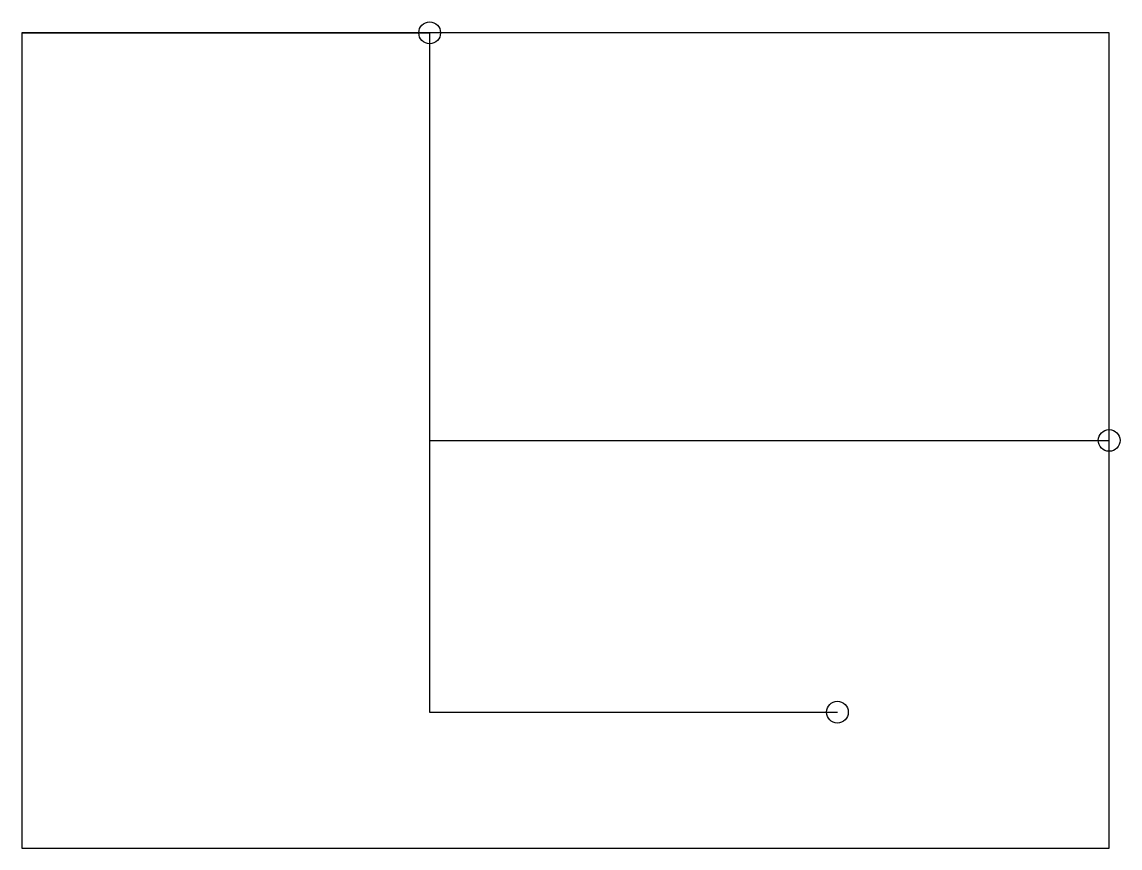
# Model space of a CAD drawing. Header units: metres. Extents: x 0 to 8.08, y 0 to 6.08.
import ezdxf

# ---------------------------------------------------------------- set-up
doc = ezdxf.new("R2010")
doc.units = ezdxf.units.M
for name, color, linetype in [('MUROS', 7, 'Continuous'), ('PLOM-COLADERO', 4, 'Continuous'), ('PLOM-TUBO', 140, 'Continuous')]:
    doc.layers.add(name, color=color, linetype=linetype)

msp = doc.modelspace()

# ---------------------------------------------------------------- linework, layer by layer
at = {"layer": 'MUROS'}
msp.add_lwpolyline([(0, 0), (8, 0), (8, 6), (0, 6)], close=True, dxfattribs=at)
at = {"layer": 'PLOM-COLADERO'}
for centre in [(3, 6), (8, 3), (6, 1)]:
    msp.add_circle(centre, 0.08, dxfattribs=at)
at = {"layer": 'PLOM-TUBO'}
for points in [[(0, 6), (3, 6), (3, 3), (8, 3)], [(3, 3), (3, 1), (6, 1)]]:
    msp.add_lwpolyline(points, dxfattribs=at)

doc.saveas('drawing.dxf')
